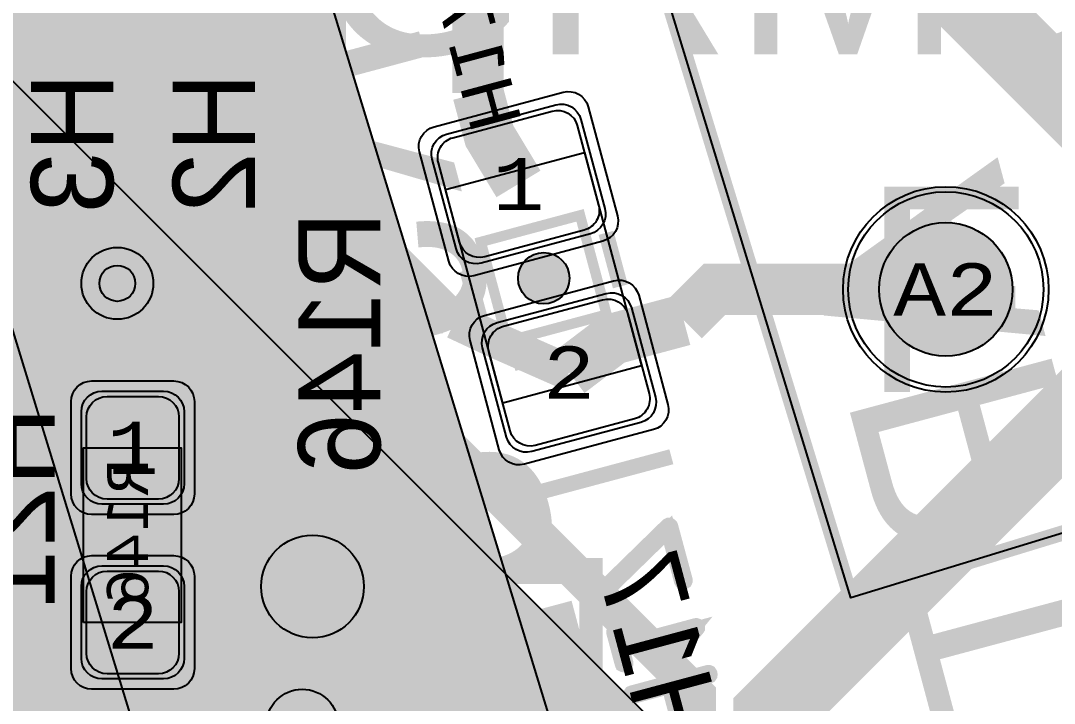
# Model space of a CAD drawing. Extents: x -98 to 119, y -207 to 98.
# Drawn here: x 52.16 to 62.22, y 10.61 to 17.26 of the extents above; entities that cross this region are included whole.
import ezdxf
from ezdxf.enums import TextEntityAlignment as Align

# ---------------------------------------------------------------- set-up
doc = ezdxf.new("R2010")
doc.units = 0
doc.header["$MEASUREMENT"] = 0
for name, color, linetype in [('ASSEMBLY_OUTLINES_BTM', 191, 'CONTINUOUS'), ('ASSEMBLY_PART_NUMBERS_BTM', 191, 'CONTINUOUS'), ('ASSEMBLY_PART_NUMBERS_TOP', 102, 'CONTINUOUS'), ('ASSEMBLY_REF_DES_BTM', 191, 'CONTINUOUS'), ('BOARD_OUTLINE', 10, 'CONTINUOUS'), ('DRILL_DRAWING', 21, 'CONTINUOUS'), ('GENERATED_SILKSCREEN_BTM', 255, 'CONTINUOUS'), ('MANUFACTURING_OUTLINES', 10, 'CONTINUOUS'), ('MOUNTING_HOLES_LAYER_BOT17', 42, 'CONTINUOUS'), ('MOUNTING_HOLES_LAYER_TOP', 42, 'CONTINUOUS'), ('PART_HOLES_LAYER_BOTTOM', 30, 'CONTINUOUS'), ('PART_HOLES_LAYER_TOP', 30, 'CONTINUOUS'), ('PART_PADS_LAYER_BOTTOM', 230, 'CONTINUOUS'), ('PART_PADS_LAYER_TOP', 150, 'CONTINUOUS'), ('PART_PADS_SMD_BTM', 230, 'CONTINUOUS'), ('PIN_NUMBERS_BTM', 8, 'CONTINUOUS'), ('PIN_NUMBERS_TOP', 8, 'CONTINUOUS'), ('PLACEMENT_OUTLINES_BTM', 222, 'CONTINUOUS'), ('PLANE_DATA_LAYER_BOTTOM', 230, 'CONTINUOUS'), ('PLANE_SHAPES_LAYER_BOTTOM', 230, 'CONTINUOUS'), ('PLANE_SHAPES_LAYER_TOP', 150, 'CONTINUOUS'), ('ROUTE_BORDER', 151, 'CONTINUOUS'), ('SILKSCREEN_OUTLINES_BTM', 211, 'CONTINUOUS'), ('SILKSCREEN_REF_DES_BTM', 211, 'CONTINUOUS'), ('SOLDERMASK_PADS_BTM', 12, 'CONTINUOUS'), ('SOLDERMASK_PADS_TOP', 180, 'CONTINUOUS'), ('SOLDERPASTE_PADS_BTM', 12, 'CONTINUOUS'), ('TRACES_LAYER_BOTTOM', 230, 'CONTINUOUS'), ('TRACES_LAYER_TOP', 150, 'CONTINUOUS'), ('VIA_HOLES_LAYER_BOTTOM', 30, 'CONTINUOUS'), ('VIA_HOLES_LAYER_TOP', 30, 'CONTINUOUS'), ('VIA_PADS_LAYER_BOTTOM', 230, 'CONTINUOUS'), ('VIA_PADS_LAYER_TOP', 150, 'CONTINUOUS')]:
    doc.layers.add(name, color=color, linetype=linetype)
doc.styles.add('COURIER_NEW', font='COUR.TTF')
doc.styles.add('VERDANA', font='verdana.TTF')
doc.styles.add('VERIBEST_GERBER_0', font='txt')

msp = doc.modelspace()

# ---------------------------------------------------------------- hatches: boundary and pattern name
at = {"layer": 'ASSEMBLY_OUTLINES_BTM'}
h = msp.add_hatch(color=256, dxfattribs=at)
edge = h.paths.add_edge_path()
edge.add_arc((57.25, 14.75), 0.25, 0, 360)
at = {"layer": 'MOUNTING_HOLES_LAYER_BOT17'}
h = msp.add_hatch(color=256, dxfattribs=at)
edge = h.paths.add_edge_path()
edge.add_arc((55, 11.75), 0.5, 0, 360)
at = {"layer": 'MOUNTING_HOLES_LAYER_TOP'}
h = msp.add_hatch(color=256, dxfattribs=at)
edge = h.paths.add_edge_path()
edge.add_arc((55, 11.75), 0.5, 0, 360)
at = {"layer": 'PART_HOLES_LAYER_BOTTOM'}
h = msp.add_hatch(color=256, dxfattribs=at)
edge = h.paths.add_edge_path()
edge.add_arc((61.163072, 14.641159), 0.65, 0, 360)
at = {"layer": 'PART_HOLES_LAYER_TOP'}
h = msp.add_hatch(color=256, dxfattribs=at)
edge = h.paths.add_edge_path()
edge.add_arc((61.163072, 14.641159), 0.65, 0, 360)
at = {"layer": 'PLANE_DATA_LAYER_BOTTOM'}
h = msp.add_hatch(color=256, dxfattribs=at)
h.paths.add_polyline_path([(-96.5, 0, -1), (96.5, 0, -1)], flags=0)
h.paths.add_polyline_path([(92.251979, -7.43598, 0.726988162), (92.479659, -3.637852, -0.308609791), (92.431259, -3.566904, -0.009635255), (92.431316, -3.563968, 0.009635011), (92.5, -0.000006), (92.5, 0.000001, 0.053325255), (90.407665, 19.562826, -0.053326925), (90.405941, 19.578942), (90.405941, 19.578943, -0.238217909), (90.436919, 19.640273, 0.661755037), (89.584154, 23.221888, -0.295297583), (89.523137, 23.277841, 0.022401018), (87.08146, 31.194059, -0.086206302), (87.076996, 31.219756), (87.076996, 31.219757, -0.210183909), (87.101696, 31.275919, 0.679382507), (85.774921, 34.749845, -0.301864993), (85.705267, 34.797373, 0.047915829), (77.514669, 50.475005, -0.145307444), (77.502324, 50.516585, -0.123988701), (77.511414, 50.552678, 0.606608991), (75.516892, 53.486368, -0.274238992), (75.44586, 53.517962, 0.021523084), (70.565432, 59.806101, -0.177595235), (70.547363, 59.855368), (70.547363, 59.855369, -0.111833303), (70.5548, 59.888203, 0.661755452), (68.116894, 62.64715, -0.295297373), (68.036725, 62.667806, 0.05833458), (51.722715, 76.687749, -0.249337829), (51.689123, 76.750923), (51.689123, 76.750924, -0.060759886), (51.691357, 76.76924, 0.714966399), (48.509213, 78.818582, -0.314871124), (48.42205, 78.81342, 0.022806677), (41.042088, 82.896302, -0.285136953), (40.999698, 82.964591), (40.999698, 82.964596, -0.004247023), (40.999709, 82.965891, 0.647046608), (37.697353, 84.5176, -0.289754858), (37.616734, 84.505806, 0.052943541), (19.031563, 90.52099, -0.30833592), (18.972104, 90.582877, 0.696982245), (15.284156, 91.27756, -0.308339612), (15.206255, 91.241547, 0.022370691), (6.993138, 92.235275, -0.315204372), (6.925536, 92.290658, 0.715888063), (3.14462, 92.496703, -0.315205261), (3.0714, 92.448994, 0.063468058), (-20.215283, 90.264015, -0.320142253), (-20.296827, 90.298428, 0.72963938), (-23.995319, 89.386755, -0.320144031), (-24.051528, 89.318386, 0.018663537), (-30.645576, 87.275991, -0.309865735), (-30.72878, 87.298418, 0.701170836), (-34.249879, 85.978007, -0.002752694), (-34.249874, 85.977168, -0.30685575), (-34.29782, 85.9064, 0.04916641), (-50.410548, 77.556603, -0.32354836), (-50.499711, 77.561018, 0.739212756), (-53.660594, 75.408706, -0.075169868), (-53.657188, 75.386179), (-53.657188, 75.386178, -0.242479425), (-53.68916, 75.324127, 0.019967737), (-59.527063, 70.80098, -0.298487087), (-59.610009, 70.791065, 0.556724412), (-62.5, 69), (-62.5, 68.999999, 0.082708518), (-62.392031, 68.351756, -0.298487573), (-62.412702, 68.270818, 0.067186589), (-78.279974, 49.27977, -0.277817809), (-78.350169, 49.24438, 0.436350868), (-80.5, 47.25), (-80.5, 47.249999, 0.141466326), (-80.192238, 46.184011, -0.141465884), (-80.180512, 46.143397), (-80.180512, 46.143396, -0.131190735), (-80.190652, 46.105416, 0.019294819), (-83.506407, 39.786053, -0.312206796), (-83.581614, 39.742899, 0.439123468), (-85.75, 37.75, 0.204829615), (-85.131688, 36.303992, -0.204830708), (-85.10813, 36.248899), (-85.10813, 36.248898, -0.100919006), (-85.114214, 36.219062, 0.048097759), (-90.466303, 19.289839, -0.314870423), (-90.530154, 19.230281, 0.714965653), (-91.24073, 15.512631, -0.269378312), (-91.202277, 15.446437), (-91.202277, 15.446436, -0.041929831), (-91.203345, 15.433723, 0.018841331), (-92.106444, 8.523669, -0.32827121), (-92.166453, 8.456161, 0.354028014), (-93.75, 6.5), (-93.75, 6.499999, 0.314708299), (-92.438077, 4.622088, -0.31470689), (-92.388093, 4.55054), (-92.388093, 4.550537, -0.012285748), (-92.388185, 4.546794, 0.012294179), (-92.5, 0.00001), (-92.5, -0.000004, 0.052933393), (-90.438132, -19.421494, -0.329408644), (-90.475468, -19.504015, 0.27173254), (-91.5, -21.25, 0.401597711), (-89.586502, -23.248128, -0.329404507), (-89.516056, -23.305059, 0.021307354), (-87.207653, -30.839509, -0.322177334), (-87.232533, -30.924924, 0.230665932), (-88, -32.499999), (-88, -32.5, 0.431495031), (-85.882787, -34.496562, -0.3221788), (-85.807634, -34.544174, 0.048016175), (-77.643233, -50.277018, -0.303878783), (-77.644537, -50.3618, 0.152518996), (-78, -51.499999), (-78, -51.5, 0.481982915), (-75.552374, -53.449264, -0.303883418), (-75.473145, -53.479475, 0.021991255), (-70.483925, -59.90214, -0.318621499), (-70.47622, -59.989968, 0.725399056), (-67.952631, -62.834176, -0.318624212), (-67.866344, -62.852281, 0.062392529), (-50.265124, -77.650932, -0.254356234), (-50.230332, -77.714899), (-50.230332, -77.7149, -0.034453173), (-50.231054, -77.725364, 0.034451935), (-50.25, -78), (-50.25, -78.000001, 0.603308224), (-47.119729, -79.649997, -0.291362646), (-47.037917, -79.64725, 0.02294124), (-39.54278, -83.621879, -0.290012797), (-39.499155, -83.690765), (-39.499155, -83.690766, -0.007130353), (-39.499186, -83.692939, 0.007132964), (-39.5, -83.749994), (-39.5, -83.75, 0.658082965), (-36.126004, -85.203319, -0.297762979), (-36.043963, -85.188513, 0.049016344), (-18.771876, -90.575199, -0.301861306), (-18.712566, -90.635139, 0.679381768), (-15.056336, -91.31372, -0.301864385), (-14.979467, -91.279054, 0.021749122), (-6.993138, -92.235275, -0.315204372), (-6.925536, -92.290658, 0.715888063), (-3.14462, -92.496703, -0.315205261), (-3.0714, -92.448994, 0.06250827), (19.869968, -90.340657, -0.345566403), (19.954737, -90.381493, 0.794356815), (23.75, -89.500001), (23.75, -89.499973, 0.005086864), (23.749586, -89.459281, -0.345588489), (23.806159, -89.384097, 0.021469451), (31.383958, -87.013201, -0.314446926), (31.468175, -87.035889, 0.700130836), (35, -85.75), (35, -85.749988, 0.009099261), (34.998675, -85.677212, -0.009057228), (34.998625, -85.674452), (34.998625, -85.674439, -0.304472205), (35.045955, -85.60392, 0.047985464), (50.721249, -77.353765, -0.31444166), (50.808431, -77.356288, 0.616218308), (54, -75.75), (54, -75.749999, 0.067758174), (53.927211, -75.215343, -0.067753523), (53.924438, -75.194974), (53.924438, -75.194973, -0.241537288), (53.95619, -75.13308, 0.022365821), (60.452055, -70.01285, -0.313111549), (60.538488, -70.003709, 0.710095351), (63.344013, -67.475653, -0.099717589), (63.33807, -67.446151), (63.33807, -67.44615, -0.206928064), (63.362073, -67.390635, 0.058205552), (77.187807, -50.973449, -0.317486674), (77.269693, -50.94147, 0.722224143), (79.294241, -47.729048, -0.173873661), (79.276877, -47.680625, -0.136094565), (79.287761, -47.641379, 0.020523482), (82.926938, -40.980152, -0.353003204), (83.013777, -40.939997, 0.48811211), (85.5, -39), (85.5, -38.999999, 0.240073604), (84.675602, -37.381988, -0.240072951), (84.644192, -37.320342), (84.644192, -37.320341, -0.104105615), (84.650658, -37.289623, 0.050546739), (90.411157, -19.546683, -0.32146983), (90.476988, -19.487077, 0.38127918), (92.25, -17.5, 0.275143701), (91.203224, -15.741772, -0.275142487), (91.163342, -15.674784), (91.163342, -15.674783, -0.042554947), (91.164442, -15.661882, 0.022235783), (92.195155, -7.50356, -0.319196338)], flags=0)
at = {"layer": 'PLANE_SHAPES_LAYER_BOTTOM'}
h = msp.add_hatch(color=256, dxfattribs=at)
h.paths.add_polyline_path([(-96.5, 0, -1), (96.5, 0, -1)], flags=0)
h.paths.add_polyline_path([(-92.5, 0, -1), (92.5, 0, -1)], flags=0)
at = {"layer": 'PLANE_SHAPES_LAYER_TOP'}
h = msp.add_hatch(color=256, dxfattribs=at)
h.paths.add_polyline_path([(-96.31345, 0, -1), (96.81345, 0, -1)], flags=0)
h.paths.add_polyline_path([(-92.25, 0, -1), (92.75, 0, -1)], flags=0)
for points in [[(59.25, 5.75), (34.5, 5.75), (34.5, 9.5), (53.533003, 9.5), (47.19432, 30.232901), (50.91377, 31.370051), (57.600114, 9.5), (59.25, 9.5)], [(51.75, 17), (59.25, 9.5), (51.75, 9.5)]]:
    msp.add_hatch(color=256, dxfattribs=at).paths.add_polyline_path(points, flags=0)
at = {"layer": 'VIA_HOLES_LAYER_BOTTOM'}
h = msp.add_hatch(color=256, dxfattribs=at)
edge = h.paths.add_edge_path()
edge.add_arc((53.1, 14.7), 0.175, 0, 360)
at = {"layer": 'VIA_HOLES_LAYER_TOP'}
h = msp.add_hatch(color=256, dxfattribs=at)
edge = h.paths.add_edge_path()
edge.add_arc((53.1, 14.7), 0.175, 0, 360)

# ---------------------------------------------------------------- linework, layer by layer
at = {"layer": 'ASSEMBLY_OUTLINES_BTM', "const_width": 0.1}
for points in [[(56.527022, 23.785262), (84.25986, 32.264042), (87.97298, 20.118972), (60.240142, 11.640192)], [(57.603553, 15.362372), (57.862372, 14.396447), (56.896447, 14.137628), (56.637628, 15.103553)]]:
    msp.add_lwpolyline(points, close=True, dxfattribs=at)
at = {"layer": 'ASSEMBLY_OUTLINES_BTM'}
for points in [[(57.646624, 15.974373), (58.203084, 13.897633), (56.850788, 13.535286), (56.294327, 15.612027)], [(52.77, 11.4), (52.77, 13.1), (53.72, 13.1), (53.72, 11.4)]]:
    msp.add_lwpolyline(points, close=True, dxfattribs=at)
at = {"layer": 'ASSEMBLY_OUTLINES_BTM', "const_width": 0.1}
msp.add_lwpolyline([(56.961151, 13.896146), (57.927077, 14.154965)], dxfattribs=at)
at = {"layer": 'ASSEMBLY_OUTLINES_BTM'}
msp.add_circle((57.25, 14.75), 0.25, dxfattribs=at)
at = {"layer": 'BOARD_OUTLINE', "const_width": 0.1}
msp.add_lwpolyline([(-97.5, 0, -1), (97.5, 0, -1)], format="xyb", close=True, dxfattribs=at)
at = {"layer": 'GENERATED_SILKSCREEN_BTM', "const_width": 0.15}
for points in [[(87.972985, 20.118972, -0.357510765), (87.972981, 20.118967), (60.240143, 11.640187, -0.414213563), (60.240137, 11.640191), (56.527017, 23.785261), (56.527017, 23.785262, -0.357510765), (56.527021, 23.785267), (56.527028, 23.785269), (84.252568, 32.261818, 0.000001657), (84.252571, 32.261808), (56.527028, 23.785259), (60.240145, 11.640198), (87.972974, 20.118975), (87.844472, 20.539284, 0.000009441), (87.844499, 20.539231), (87.972985, 20.118973), (87.972985, 20.118972)], [(57.995909, 14.670843, 0.000011499), (57.995897, 14.670847), (57.856389, 15.191497, 0.000010947), (57.856397, 15.191506), (57.995909, 14.670843)], [(56.643611, 14.308503, 0.000011571), (56.643602, 14.308494), (56.504091, 14.829157, 0.000011245), (56.504103, 14.829154), (56.643611, 14.308503)], [(52.770005, 11.957911, 0.000012231), (52.769995, 11.957902), (52.769995, 12.542098, 0.000012231), (52.770005, 12.542089), (52.770005, 11.957911)], [(53.720005, 11.966156, 0.000011642), (53.719995, 11.966164), (53.719995, 12.533836, 0.000011642), (53.720005, 12.533844), (53.720005, 11.966156)]]:
    msp.add_lwpolyline(points, format="xyb", dxfattribs=at)
for points in [[(53.0408, 16.6428), (53.0472, 16.6412), (53.0512, 16.6372), (53.0536, 16.6324), (53.0544, 16.6268), (53.0536, 16.6204), (53.0512, 16.6148), (53.0472, 16.6108), (53.0408, 16.6092), (52.6728, 16.6092), (52.6728, 16.1028), (53.0408, 16.1028), (53.0472, 16.102), (53.0512, 16.098), (53.0536, 16.0924), (53.0544, 16.0868), (53.0536, 16.0812), (53.0512, 16.0764), (53.0472, 16.0724), (53.0408, 16.0708), (52.2728, 16.0708), (52.2672, 16.0724), (52.2624, 16.0764), (52.26, 16.0812), (52.2592, 16.0868), (52.26, 16.0924), (52.2624, 16.098), (52.2672, 16.102), (52.2728, 16.1028), (52.6408, 16.1028), (52.6408, 16.6092), (52.2728, 16.6092), (52.2672, 16.6108), (52.2624, 16.6148), (52.26, 16.6204), (52.2592, 16.6268), (52.26, 16.6324), (52.2624, 16.6372), (52.2672, 16.6412), (52.2728, 16.6428), (53.0408, 16.6428)], [(54.4208, 16.6428), (54.4272, 16.6412), (54.4312, 16.6372), (54.4336, 16.6324), (54.4344, 16.6268), (54.4336, 16.6204), (54.4312, 16.6148), (54.4272, 16.6108), (54.4208, 16.6092), (54.0528, 16.6092), (54.0528, 16.1028), (54.4208, 16.1028), (54.4272, 16.102), (54.4312, 16.098), (54.4336, 16.0924), (54.4344, 16.0868), (54.4336, 16.0812), (54.4312, 16.0764), (54.4272, 16.0724), (54.4208, 16.0708), (53.6528, 16.0708), (53.6472, 16.0724), (53.6424, 16.0764), (53.64, 16.0812), (53.6392, 16.0868), (53.64, 16.0924), (53.6424, 16.098), (53.6472, 16.102), (53.6528, 16.1028), (54.0208, 16.1028), (54.0208, 16.6092), (53.6528, 16.6092), (53.6472, 16.6108), (53.6424, 16.6148), (53.64, 16.6204), (53.6392, 16.6268), (53.64, 16.6324), (53.6424, 16.6372), (53.6472, 16.6412), (53.6528, 16.6428), (54.4208, 16.6428)], [(53.0536, 15.7444), (52.944, 15.8796), (52.94, 15.8836), (52.9376, 15.8844), (52.9352, 15.8844), (52.9296, 15.8836), (52.924, 15.8804), (52.92, 15.8764), (52.9168, 15.8716), (52.916, 15.866), (52.9176, 15.8604), (53.024, 15.73), (53.024, 15.4716), (52.9232, 15.3468), (52.7744, 15.3468), (52.6728, 15.47), (52.6728, 15.6028), (52.6712, 15.6092), (52.668, 15.6132), (52.6624, 15.6156), (52.6568, 15.6164), (52.6512, 15.6156), (52.6456, 15.6132), (52.6424, 15.6092), (52.6408, 15.6028), (52.6408, 15.47), (52.5392, 15.3468), (52.3904, 15.3468), (52.2896, 15.4716), (52.2896, 15.73), (52.396, 15.8604), (52.3976, 15.866), (52.3968, 15.8716), (52.3944, 15.8764), (52.3896, 15.8804), (52.3848, 15.8836), (52.3792, 15.8844), (52.376, 15.8844), (52.3736, 15.8836), (52.3696, 15.8796), (52.26, 15.7444), (52.2592, 15.742), (52.2584, 15.7396), (52.2576, 15.7388), (52.2568, 15.7356), (52.2568, 15.466), (52.2576, 15.462), (52.2584, 15.4604), (52.2592, 15.458), (52.26, 15.4556), (52.3696, 15.3204), (52.3736, 15.318), (52.3768, 15.3172), (52.3792, 15.3156), (52.3824, 15.3148), (52.5472, 15.3148), (52.5496, 15.3156), (52.5552, 15.3172), (52.5592, 15.318), (52.5608, 15.3204), (52.6568, 15.438), (52.7528, 15.3204), (52.7544, 15.3196), (52.756, 15.318), (52.7568, 15.3172), (52.7584, 15.3172), (52.764, 15.3156), (52.7664, 15.3148), (52.9312, 15.3148), (52.9352, 15.3156), (52.9384, 15.3172), (52.9416, 15.318), (52.944, 15.3204), (53.0536, 15.4556), (53.0552, 15.4588), (53.056, 15.4596), (53.056, 15.462), (53.0568, 15.4628), (53.0568, 15.4636), (53.0568, 15.466), (53.0568, 15.7356), (53.056, 15.7388), (53.0552, 15.742), (53.0536, 15.7444)], [(53.64, 15.4548), (53.7496, 15.3204), (53.7536, 15.318), (53.7568, 15.3172), (53.7592, 15.3156), (53.7624, 15.3148), (53.872, 15.3148), (53.8744, 15.3156), (53.88, 15.3172), (53.884, 15.318), (53.8856, 15.3204), (54.3184, 15.8532), (54.404, 15.8532), (54.404, 15.3308), (54.4056, 15.3252), (54.4088, 15.3204), (54.4144, 15.318), (54.4208, 15.3172), (54.4264, 15.318), (54.432, 15.3204), (54.4352, 15.3252), (54.4368, 15.3308), (54.4368, 15.87), (54.4352, 15.8764), (54.4312, 15.8804), (54.4272, 15.8844), (54.4208, 15.886), (54.3112, 15.886), (54.3088, 15.8852), (54.3032, 15.8836), (54.3008, 15.882), (54.2992, 15.8804), (54.2976, 15.8788), (53.864, 15.3468), (53.7704, 15.3468), (53.6696, 15.4716), (53.6696, 15.73), (53.776, 15.8604), (53.7776, 15.866), (53.7768, 15.8708), (53.7744, 15.8764), (53.7696, 15.8796), (53.7648, 15.8828), (53.7592, 15.8836), (53.7536, 15.8828), (53.7496, 15.8788), (53.64, 15.7444), (53.6392, 15.7412), (53.6384, 15.7388), (53.6376, 15.738), (53.6368, 15.7348), (53.6368, 15.4652), (53.6376, 15.462), (53.6376, 15.4612), (53.6384, 15.4604), (53.6392, 15.458), (53.64, 15.4548)], [(55.1608, 14.7252), (55.1592, 14.7228), (55.1552, 14.722), (55.1512, 14.7196), (55.1472, 14.7196), (54.9824, 14.7196), (54.9784, 14.7196), (54.976, 14.722), (54.9736, 14.722), (54.9728, 14.7228), (54.972, 14.7236), (54.9696, 14.7252), (54.86, 14.8612), (54.8584, 14.8652), (54.8576, 14.8676), (54.8568, 14.8716), (54.8568, 15.2748), (54.8584, 15.282), (54.8624, 15.286), (54.8672, 15.2908), (54.8728, 15.2924), (55.6408, 15.2924), (55.6472, 15.2908), (55.6512, 15.2868), (55.6536, 15.282), (55.6544, 15.2764), (55.6536, 15.27), (55.6512, 15.2644), (55.6472, 15.2604), (55.6408, 15.2588), (55.2728, 15.2588), (55.2728, 14.8828), (55.6456, 14.7516), (55.6512, 14.7484), (55.6544, 14.7428), (55.6552, 14.7364), (55.6536, 14.7316), (55.6512, 14.7268), (55.6464, 14.7228), (55.6416, 14.7204), (55.6352, 14.722), (55.2624, 14.8532), (55.1608, 14.7252)], [(54.8896, 15.2588), (54.8896, 14.8756), (54.9904, 14.7516), (55.1392, 14.7516), (55.2408, 14.8756), (55.2408, 15.2588), (54.8896, 15.2588)], [(55.624, 14.4204), (55.6256, 14.4268), (55.6288, 14.43), (55.6344, 14.4324), (55.6408, 14.4332), (55.6464, 14.4324), (55.652, 14.43), (55.656, 14.4268), (55.6568, 14.4204), (55.6568, 14.1084), (55.656, 14.1028), (55.652, 14.098), (55.6464, 14.0956), (55.6408, 14.0948), (55.6344, 14.0956), (55.6288, 14.098), (55.6256, 14.1028), (55.624, 14.1084), (55.624, 14.2492), (54.8728, 14.2492), (54.8672, 14.25), (54.8632, 14.2524), (54.8608, 14.2564), (54.86, 14.262), (54.8592, 14.266), (54.8592, 14.27), (54.8608, 14.2732), (54.864, 14.2764), (55.0832, 14.4324), (55.0888, 14.4348), (55.0944, 14.4348), (55.0992, 14.4324), (55.1032, 14.4284), (55.1064, 14.4236), (55.108, 14.418), (55.108, 14.4148), (55.1064, 14.4124), (55.1048, 14.41), (55.1024, 14.4084), (54.9232, 14.2804), (55.624, 14.2804), (55.624, 14.4204)], [(55.6408, 13.322), (55.6472, 13.3212), (55.6512, 13.3172), (55.6536, 13.3116), (55.6544, 13.306), (55.6536, 13.3004), (55.6512, 13.2956), (55.6472, 13.2916), (55.6408, 13.29), (55.3984, 13.29), (55.3984, 13.2524), (55.3968, 13.2468), (55.3936, 13.242), (55.388, 13.2396), (55.3824, 13.2388), (55.376, 13.2396), (55.3704, 13.242), (55.3664, 13.2468), (55.3656, 13.2524), (55.3656, 13.29), (54.8952, 13.29), (54.8912, 13.2908), (54.888, 13.2924), (54.8848, 13.2964), (54.8824, 13.3004), (54.8808, 13.3052), (54.88, 13.31), (54.8808, 13.314), (54.884, 13.318), (55.3696, 13.8036), (55.3744, 13.8068), (55.3792, 13.8084), (55.384, 13.8076), (55.3896, 13.8044), (55.3936, 13.8028), (55.396, 13.7996), (55.3976, 13.7964), (55.3984, 13.7924), (55.3984, 13.322), (55.6408, 13.322)], [(55.3656, 13.7524), (54.936, 13.322), (55.3656, 13.322), (55.3656, 13.7524)], [(52.4708, 13.3928), (52.4772, 13.3912), (52.4812, 13.3872), (52.4836, 13.3824), (52.4844, 13.3768), (52.4836, 13.3704), (52.4812, 13.3648), (52.4772, 13.3608), (52.4708, 13.3592), (52.1028, 13.3592), (52.1028, 12.8528), (52.4708, 12.8528), (52.4772, 12.852), (52.4812, 12.848), (52.4836, 12.8424), (52.4844, 12.8368), (52.4836, 12.8312), (52.4812, 12.8264), (52.4772, 12.8224), (52.4708, 12.8208), (51.7028, 12.8208)], [(51.7028, 13.3928), (52.4708, 13.3928)], [(54.86, 12.6204), (54.9696, 12.486), (54.9736, 12.482), (54.98, 12.4812), (54.984, 12.482), (54.9888, 12.4836), (54.992, 12.486), (54.9952, 12.49), (54.9976, 12.494), (54.9984, 12.498), (54.9984, 12.502), (54.996, 12.5052), (54.8896, 12.6364), (54.8896, 12.8956), (54.9904, 13.0188), (55.2776, 13.0188), (55.1888, 12.91), (55.188, 12.9068), (55.1872, 12.9052), (55.1872, 12.9044), (55.1864, 12.9044), (55.1856, 12.9004), (55.1856, 12.6308), (55.1864, 12.6276), (55.1872, 12.6268), (55.1872, 12.626), (55.188, 12.6236), (55.1888, 12.6204), (55.2976, 12.486), (55.3, 12.4852), (55.3008, 12.4836), (55.3016, 12.4828), (55.3032, 12.4828), (55.3088, 12.4812), (55.3112, 12.4804), (55.5312, 12.4804), (55.5352, 12.4812), (55.5384, 12.4828), (55.5416, 12.4836), (55.544, 12.486), (55.6536, 12.6204), (55.6552, 12.6244), (55.656, 12.6252), (55.656, 12.6268), (55.6568, 12.6284), (55.6568, 12.6292), (55.6568, 12.6308), (55.6568, 12.9004), (55.656, 12.9036), (55.6552, 12.9068), (55.6536, 12.91), (55.544, 13.0444), (55.5424, 13.046), (55.5416, 13.0476), (55.5392, 13.0492), (55.5336, 13.0508), (55.5312, 13.0516), (54.9824, 13.0516), (54.9784, 13.0508), (54.9752, 13.0492), (54.9736, 13.0476), (54.972, 13.046), (54.9696, 13.0444), (54.86, 12.91), (54.8592, 12.9068), (54.8584, 12.9044), (54.8576, 12.9036), (54.8568, 12.9004), (54.8568, 12.6308), (54.8576, 12.6276), (54.8576, 12.6268), (54.8584, 12.626), (54.8592, 12.6236), (54.86, 12.6204)], [(55.3192, 13.0188), (55.5232, 13.0188), (55.624, 12.8956), (55.624, 12.6372), (55.5232, 12.5124), (55.3192, 12.5124), (55.2176, 12.6372), (55.2176, 12.8956), (55.3192, 13.0188)], [(57.043194, 12.624034), (58.492082, 13.012263)], [(51.9356, 12.0704), (52.3684, 12.6032), (52.454, 12.6032), (52.454, 12.0808), (52.4556, 12.0752), (52.4588, 12.0704), (52.4644, 12.068), (52.4708, 12.0672), (52.4764, 12.068), (52.482, 12.0704), (52.4852, 12.0752), (52.4868, 12.0808), (52.4868, 12.62), (52.4852, 12.6264), (52.4812, 12.6304), (52.4772, 12.6344), (52.4708, 12.636), (52.3612, 12.636), (52.3588, 12.6352), (52.3532, 12.6336), (52.3508, 12.632), (52.3492, 12.6304), (52.3476, 12.6288), (51.914, 12.0968)], [(57.85037, 11.703241), (57.84557, 11.700041), (57.84317, 11.699241), (57.83997, 11.700041), (57.83517, 11.701641), (57.83037, 11.705641), (57.82717, 11.710441), (57.82557, 11.715241), (57.82557, 11.720841), (57.82877, 11.725641), (58.45757, 12.340041), (58.46157, 12.342441), (58.46477, 12.344041), (58.46797, 12.344041), (58.47117, 12.344041), (58.47677, 12.342441), (58.47997, 12.340041), (58.48317, 12.336841), (58.48477, 12.332841), (58.62477, 11.812841), (58.62477, 11.806441), (58.62237, 11.800841), (58.61757, 11.797641), (58.61197, 11.795241), (58.60557, 11.794441), (58.59997, 11.795241), (58.59517, 11.798441), (58.59197, 11.804041), (58.45997, 12.298441), (57.85037, 11.703241)], [(51.7532, 11.6248), (52.454, 11.6248), (52.454, 11.7648)], [(52.454, 11.7648), (52.4556, 11.7712), (52.4588, 11.7744), (52.4644, 11.7768), (52.4708, 11.7776), (52.4764, 11.7768), (52.482, 11.7744), (52.486, 11.7712), (52.4868, 11.7648), (52.4868, 11.4528), (52.486, 11.4472), (52.482, 11.4424), (52.4764, 11.44), (52.4708, 11.4392), (52.4644, 11.44), (52.4588, 11.4424), (52.4556, 11.4472), (52.454, 11.4528), (52.454, 11.5936), (51.7028, 11.5936)], [(58.04717, 11.007241), (58.04717, 11.000841), (58.04477, 10.996041), (58.03997, 10.992841), (58.03357, 10.990441), (58.02797, 10.989641), (58.02237, 10.990441), (58.01757, 10.992841), (58.01517, 10.998441), (57.93437, 11.299241), (57.93437, 11.305641), (57.93677, 11.310441), (57.94157, 11.314441), (57.94637, 11.316841), (57.95277, 11.317641), (57.95917, 11.316841), (57.96397, 11.313641), (57.96637, 11.308041), (58.00317, 11.172041), (58.72797, 11.366441), (58.73277, 11.367241), (58.73757, 11.365641), (58.74077, 11.362441), (58.74317, 11.357641), (58.74477, 11.353641), (58.74557, 11.349641), (58.74557, 11.346441), (58.74317, 11.342441), (58.57197, 11.136041), (58.56957, 11.132841), (58.56717, 11.131241), (58.56237, 11.130441), (58.55677, 11.131241), (58.55197, 11.133641), (58.54717, 11.137641), (58.54477, 11.143241), (58.54397, 11.145641), (58.54397, 11.148841), (58.54477, 11.151241), (58.54717, 11.153641), (58.68717, 11.324041), (58.01037, 11.142441), (58.04717, 11.007241)], [(58.60237, 10.288041), (58.47117, 10.776841), (58.11597, 10.681641), (58.11037, 10.680841), (58.10477, 10.683241), (58.10077, 10.688041), (58.09837, 10.692841), (58.09837, 10.698441), (58.09917, 10.704841), (58.10237, 10.709641), (58.10797, 10.712041), (58.84957, 10.911241), (58.85517, 10.911241), (58.86077, 10.908841), (58.86397, 10.904041), (58.86637, 10.899241), (58.86717, 10.893641), (58.86637, 10.887241), (58.86317, 10.882441), (58.85757, 10.880041), (58.50237, 10.784841), (58.63357, 10.296041)]]:
    msp.add_lwpolyline(points, dxfattribs=at)
at = {"layer": 'MANUFACTURING_OUTLINES'}
msp.add_circle((0, 0), 97.575405, dxfattribs=at)
at = {"layer": 'MOUNTING_HOLES_LAYER_BOT17'}
msp.add_circle((55, 11.75), 0.5, dxfattribs=at)
at = {"layer": 'MOUNTING_HOLES_LAYER_TOP'}
msp.add_circle((55, 11.75), 0.5, dxfattribs=at)
at = {"layer": 'PART_HOLES_LAYER_BOTTOM'}
msp.add_circle((61.163072, 14.641159), 0.65, dxfattribs=at)
at = {"layer": 'PART_HOLES_LAYER_TOP'}
msp.add_circle((61.163072, 14.641159), 0.65, dxfattribs=at)
at = {"layer": 'PART_PADS_LAYER_BOTTOM'}
msp.add_circle((61.163072, 14.641159), 0.95, dxfattribs=at)
at = {"layer": 'PART_PADS_LAYER_TOP'}
msp.add_circle((61.163072, 14.641159), 0.95, dxfattribs=at)
at = {"layer": 'PART_PADS_SMD_BTM'}
for points in [[(57.845035, 15.427078, -0.414213562), (57.703614, 15.182129), (56.641095, 14.897428, -0.414213562), (56.396146, 15.038849), (56.163209, 15.908182, -0.414213562), (56.30463, 16.153131), (57.367149, 16.437832, -0.414213562), (57.612098, 16.296411)], [(58.336791, 13.591818, -0.414213562), (58.19537, 13.346869), (57.132851, 13.062168, -0.414213562), (56.887902, 13.203589), (56.654965, 14.072922, -0.414213562), (56.796386, 14.317871), (57.858905, 14.602572, -0.414213562), (58.103854, 14.461151)], [(53.55, 13.65, -0.414213562), (53.75, 13.45), (53.75, 12.75, -0.414213562), (53.55, 12.55), (52.95, 12.55, -0.414213562), (52.75, 12.75), (52.75, 13.45, -0.414213562), (52.95, 13.65)], [(53.55, 11.95, -0.414213562), (53.75, 11.75), (53.75, 11.05, -0.414213562), (53.55, 10.85), (52.95, 10.85, -0.414213562), (52.75, 11.05), (52.75, 11.75, -0.414213562), (52.95, 11.95)]]:
    msp.add_lwpolyline(points, format="xyb", close=True, dxfattribs=at)
at = {"layer": 'PLACEMENT_OUTLINES_BTM'}
for points in [[(56.527022, 23.785262), (84.25986, 32.264042), (87.97298, 20.118972), (60.240142, 11.640192)], [(57.646624, 15.974373), (58.203084, 13.897633), (56.850788, 13.535286), (56.294327, 15.612027)], [(52.77, 11.4), (52.77, 13.1), (53.72, 13.1), (53.72, 11.4)]]:
    msp.add_lwpolyline(points, close=True, dxfattribs=at)
at = {"layer": 'PLANE_SHAPES_LAYER_TOP'}
for points in [[(59.25, 5.75), (34.5, 5.75), (34.5, 9.5), (53.533003, 9.5), (47.19432, 30.232901), (50.91377, 31.370051), (57.600114, 9.5), (59.25, 9.5)], [(51.75, 17), (59.25, 9.5), (51.75, 9.5)]]:
    msp.add_lwpolyline(points, close=True, dxfattribs=at)
at = {"layer": 'ROUTE_BORDER'}
msp.add_circle((0, 0), 96.5, dxfattribs=at)
at = {"layer": 'SILKSCREEN_OUTLINES_BTM'}
for points in [[(56.527022, 23.785262), (84.25986, 32.264042), (87.97298, 20.118972), (60.240142, 11.640192)], [(57.646624, 15.974373), (58.203084, 13.897633), (56.850788, 13.535286), (56.294327, 15.612027)], [(52.77, 11.4), (52.77, 13.1), (53.72, 13.1), (53.72, 11.4)]]:
    msp.add_lwpolyline(points, close=True, dxfattribs=at)
at = {"layer": 'SILKSCREEN_OUTLINES_BTM', "const_width": 0.15}
msp.add_lwpolyline([(57.043194, 12.624034), (58.492082, 13.012263)], dxfattribs=at)
at = {"layer": 'SOLDERMASK_PADS_BTM'}
for points in [[(57.967509, 15.356367, -0.414213562), (57.826088, 15.111418), (56.570384, 14.774953, -0.414213562), (56.325436, 14.916375), (56.040735, 15.978893, -0.414213562), (56.182156, 16.223842), (57.43786, 16.560307, -0.414213562), (57.682808, 16.418885)], [(58.459265, 13.521107, -0.414213562), (58.317844, 13.276158), (57.06214, 12.939693, -0.414213562), (56.817192, 13.081115), (56.532491, 14.143633, -0.414213562), (56.673912, 14.388582), (57.929616, 14.725047, -0.414213562), (58.174564, 14.583625)], [(53.65, 13.75, -0.414213562), (53.85, 13.55), (53.85, 12.65, -0.414213562), (53.65, 12.45), (52.85, 12.45, -0.414213562), (52.65, 12.65), (52.65, 13.55, -0.414213562), (52.85, 13.75)], [(53.65, 12.05, -0.414213562), (53.85, 11.85), (53.85, 10.95, -0.414213562), (53.65, 10.75), (52.85, 10.75, -0.414213562), (52.65, 10.95), (52.65, 11.85, -0.414213562), (52.85, 12.05)]]:
    msp.add_lwpolyline(points, format="xyb", close=True, dxfattribs=at)
msp.add_circle((61.163072, 14.641159), 1, dxfattribs=at)
at = {"layer": 'SOLDERMASK_PADS_TOP'}
msp.add_circle((61.163072, 14.641159), 1, dxfattribs=at)
at = {"layer": 'SOLDERPASTE_PADS_BTM'}
for points in [[(57.783798, 15.462433, -0.414214977), (57.642376, 15.217484), (56.676451, 14.958665, -0.414213562), (56.431502, 15.100086), (56.224446, 15.872827, -0.414214977), (56.365868, 16.117776), (57.331793, 16.376595, -0.414213562), (57.576742, 16.235174)], [(58.275554, 13.627173, -0.414214977), (58.134132, 13.382224), (57.168207, 13.123405, -0.414213562), (56.923258, 13.264826), (56.716202, 14.037567, -0.414214977), (56.857624, 14.282516), (57.823549, 14.541335, -0.414213562), (58.068498, 14.399914)], [(53.5, 13.6, -0.414213562), (53.7, 13.4), (53.7, 12.8, -0.414213562), (53.5, 12.6), (53, 12.6, -0.414213562), (52.8, 12.8), (52.8, 13.4, -0.414213562), (53, 13.6)], [(53.5, 11.9, -0.414213562), (53.7, 11.7), (53.7, 11.1, -0.414213562), (53.5, 10.9), (53, 10.9, -0.414213562), (52.8, 11.1), (52.8, 11.7, -0.414213562), (53, 11.9)]]:
    msp.add_lwpolyline(points, format="xyb", close=True, dxfattribs=at)
at = {"layer": 'TRACES_LAYER_BOTTOM'}
for points, const_width in [([(59.46914, 0.23223), (59.46914, 10.504813), (62.854397, 13.89007), (62.854397, 15.990731), (58.970285, 19.874843), (58.970285, 21.813444)], 0.75), ([(56.384145, 14.332433), (55.150054, 15.566524), (55.150054, 17.865196), (51.44025, 21.575), (48.95, 21.575)], 0.35), ([(56.397161, -10.368948), (56.397161, 1.869077), (58.751663, 4.223579), (58.751663, 10.69428), (54.136781, 15.309162), (54.136781, 17.761324), (51.593105, 20.305), (48.95, 20.305)], 0.35), ([(53.1, 14.7), (53.1, 17.05), (51.4, 18.75), (51.35, 18.75)], 0.5), ([(56.610742, 16.551945), (56.610742, 17.647469)], 0.5), ([(57.004122, 15.66763), (56.722551, 16.134666), (56.610742, 16.551945)], 0.5), ([(53.1, 14.7), (53.724998, 14.075002), (54.218689, 14.075002), (55.483855, 12.809836), (55.483857, 12.809836), (57.922367, 10.371326), (57.922367, 4.683083), (55.012619, 1.773335), (55.012619, -10.512619), (57.25, -12.75)], 0.5), ([(61.163072, 14.641159), (58.910827, 14.641159), (58.611791, 14.342123)], 0.5), ([(57.495878, 13.83237), (57.925188, 14.158148), (58.611791, 14.342123)], 0.5), ([(57.495878, 13.83237), (56.777603, 14.148634), (56.384145, 14.332433)], 0.35), ([(50.75, 13.2), (52.375, 13.2), (52.475, 13.1), (53.25, 13.1)], 0.35), ([(54.9, 10.4), (53.9, 11.4), (53.25, 11.4)], 0.35)]:
    msp.add_lwpolyline(points, dxfattribs=dict(at, const_width=const_width))
at = {"layer": 'TRACES_LAYER_TOP', "const_width": 0.5}
for points in [[(43.8, 14.7), (44.621713, 14.7), (45.347524, 15.425811), (51.324741, 15.425811), (52.050552, 14.7), (53.1, 14.7)], [(55.35, -6.25), (55.4, -6.25), (56.571788, -5.078212), (56.571788, 3.630507), (54.9, 5.302295), (54.9, 10.4)]]:
    msp.add_lwpolyline(points, dxfattribs=at)
at = {"layer": 'VIA_HOLES_LAYER_BOTTOM'}
msp.add_circle((53.1, 14.7), 0.175, dxfattribs=at)
at = {"layer": 'VIA_HOLES_LAYER_TOP'}
msp.add_circle((53.1, 14.7), 0.175, dxfattribs=at)
at = {"layer": 'VIA_PADS_LAYER_BOTTOM'}
for centre in [(53.1, 14.7), (54.9, 10.4)]:
    msp.add_circle(centre, 0.35, dxfattribs=at)
at = {"layer": 'VIA_PADS_LAYER_TOP'}
for centre in [(53.1, 14.7), (54.9, 10.4)]:
    msp.add_circle(centre, 0.35, dxfattribs=at)

# ---------------------------------------------------------------- texts
at = {"layer": 'ASSEMBLY_PART_NUMBERS_BTM', "style": 'VERIBEST_GERBER_0', "text_generation_flag": 2}
for s, rotation, p in [('ERJ-3EKF6200V', 105, (53.54655, 18.592601)), ('APT2012CGCK', 90, (50.79, 16)), ('APT2012SRCPRV', 105, (59.703453, 15.407401)), ('ERJ-3EKF6200V', 90, (55.79, 12.25))]:
    msp.add_text(s, height=2.032, rotation=rotation, dxfattribs=at).set_placement(p, align=Align.TOP_LEFT)
at = {"layer": 'ASSEMBLY_PART_NUMBERS_TOP', "style": 'VERIBEST_GERBER_0'}
msp.add_text('GRM32DR71E106KA12L', height=2.032, dxfattribs=at).set_placement((55, 18.96), align=Align.TOP_LEFT)
at = {"layer": 'ASSEMBLY_REF_DES_BTM', "style": 'VERDANA', "text_generation_flag": 2}
for s, height, rotation, p in [('H17', 0.5, 285, (57.04343, 16.2644)), ('R146', 0.4, 90, (53, 13))]:
    msp.add_text(s, height=height, rotation=rotation, dxfattribs=at).set_placement(p, align=Align.TOP_LEFT)
at = {"layer": 'DRILL_DRAWING', "style": 'VERIBEST_GERBER_0'}
for s, p in [('A', (53.1, 14.7)), ('F', (61.163072, 14.641159)), ('R', (55, 11.75)), ('A', (54.9, 10.4)), ('A', (56.75, 10))]:
    msp.add_text(s, height=2, dxfattribs=at).set_placement(p, align=Align.MIDDLE_CENTER)
at = {"layer": 'PIN_NUMBERS_BTM', "style": 'COURIER_NEW'}
for s, p in [('1', (57.004122, 15.66763)), ('A2', (61.163072, 14.641159)), ('2', (57.495878, 13.83237)), ('1', (53.25, 13.1)), ('2', (53.25, 11.4))]:
    msp.add_text(s, height=0.508, dxfattribs=at).set_placement(p, align=Align.MIDDLE_CENTER)
at = {"layer": 'PIN_NUMBERS_TOP', "style": 'COURIER_NEW'}
for s, p in [('1', (57.004122, 15.66763)), ('A2', (61.163072, 14.641159)), ('2', (57.495878, 13.83237)), ('1', (53.25, 13.1)), ('2', (53.25, 11.4))]:
    msp.add_text(s, height=0.508, dxfattribs=at).set_placement(p, align=Align.MIDDLE_CENTER)
at = {"layer": 'SILKSCREEN_REF_DES_BTM', "style": 'VERIBEST_GERBER_0', "text_generation_flag": 2}
for s, rotation, p in [('H3', 90, (52.26, 16.75)), ('H2', 90, (53.64, 16.75)), ('R146', 90, (54.86, 15.4)), ('H21', 90, (51.69, 13.5)), ('H17', 285, (59.03799, 10.259272))]:
    msp.add_text(s, height=0.8, rotation=rotation, dxfattribs=at).set_placement(p, align=Align.TOP_LEFT)

doc.saveas('drawing.dxf')
